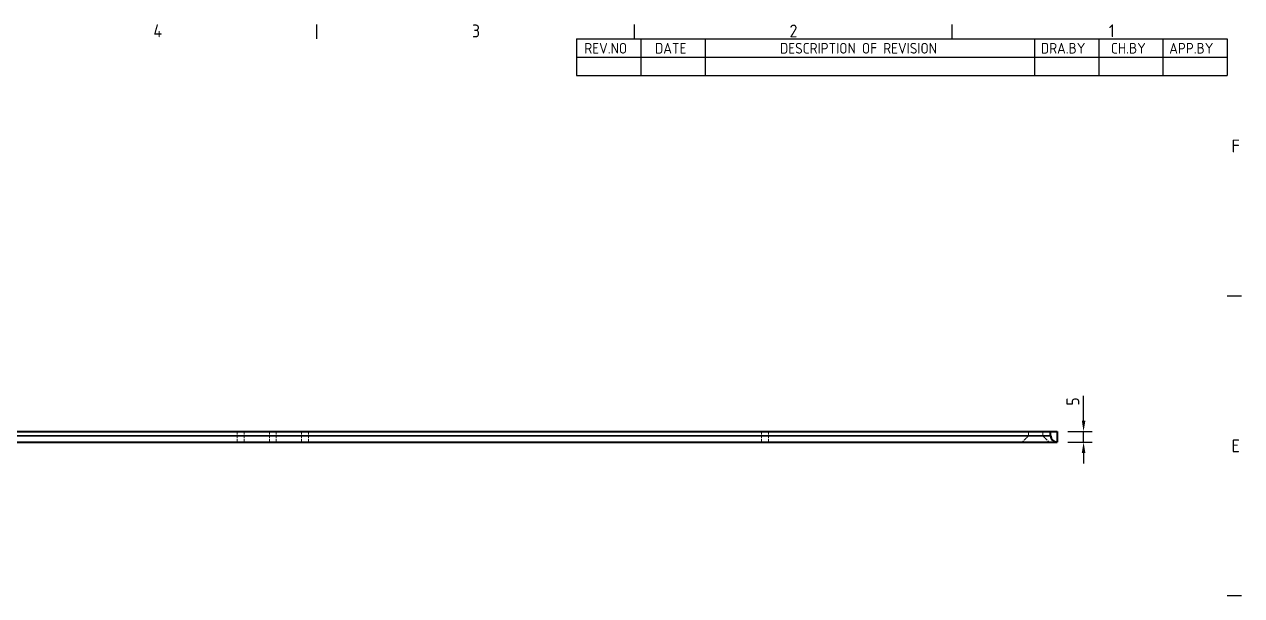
# Model space of a CAD drawing. Header units: millimetres. Extents: x 0 to 1188, y 0 to 840.
# Drawn here: x 606 to 1175, y 560 to 827 of the extents above; entities that cross this region are included whole.
import ezdxf

# ---------------------------------------------------------------- set-up
doc = ezdxf.new("R2010")
doc.units = ezdxf.units.MM
doc.header["$LTSCALE"] = 2
doc.linetypes.add('DASHED', pattern=[0.2067, 0.1654, -0.0413])
doc.layers.get('0').update_dxf_attribs({"color": 3, "lineweight": 25})
for name, color, linetype, lineweight in [('가려진 것(ISO)', 2, 'DASHED', 18), ('가시적인 것(ISO)', 3, 'Continuous', 40), ('가시적인 좁은 것(ISO)', 3, 'Continuous', 35), ('경계(ISO)', 7, 'Continuous', 25), ('기호(ISO)', 5, 'Continuous', 25), ('치수(ISO)', 2, 'Continuous', 25)]:
    doc.layers.add(name, color=color, linetype=linetype, lineweight=lineweight)
doc.styles.add('ISO ProportionalPSTEK', font='isocp.shx')
doc.styles.add('문자 텍스트_PSTEK_POSCO', font='isocp.shx')
doc.styles.add('치수 텍스트_PSTEK_POSCO', font='isocp.shx')
doc.dimstyles.new('치수_PSTEK_POSCO', dxfattribs={"dimscale": 2, "dimtxt": 3, "dimasz": 2.5, "dimexe": 2, "dimexo": 2.5, "dimgap": 1, "dimtad": 1, "dimrnd": 1e-08, "dimdsep": 46, "dimtxsty": '치수 텍스트_PSTEK_POSCO', "dimcen": 0.09, "dimdle": 10, "dimclrd": 7, "dimclre": 7, "dimclrt": 2, "dimadec": 1, "dimazin": 2, "dimtfac": 1, "dimtmove": 0, "dimatfit": 3, "dimfxl": 0, "dimtolj": 1, "dimlwd": -1, "dimlwe": -1, "dimarcsym": 0})

# ---------------------------------------------------------------- blocks, each defined once
blk = doc.blocks.new('경계 Default Border')
at = {"layer": '경계(ISO)'}
for p, q in [((371.25, 410), (371.25, 413.4)), ((445.5, 410), (445.5, 413.4)), ((519.75, 410), (519.75, 413.4)), ((584, 350), (587.4, 350)), ((584, 280), (587.4, 280))]:
    blk.add_line(p, q, dxfattribs=at)
at = {"layer": '경계(ISO)', "color": 2, "char_height": 3, "attachment_point": 7, "style": '문자 텍스트_PSTEK_POSCO'}
for s, insert in [('4', (333.1, 410.4)), ('3', (407.54, 410.37)), ('2', (481.75, 410.37)), ('1', (556.36, 410.4)), ('F', (585.04, 383.5)), ('E', (585.04, 313.47))]:
    blk.add_mtext(s, dxfattribs=dict(at, insert=insert))
blk = doc.blocks.new('리비전 내역')
at = {"layer": '기호(ISO)'}
for p, q in [((432, 410), (584, 410)), ((432, 410), (432, 405.72)), ((447, 410), (447, 405.72)), ((462, 410), (462, 405.72)), ((539, 410), (539, 405.72)), ((554, 410), (554, 405.72)), ((569, 410), (569, 405.72)), ((584, 410), (584, 405.72)), ((432, 405.72), (584, 405.72)), ((432, 405.72), (432, 401.44)), ((447, 405.72), (447, 401.44)), ((462, 405.72), (462, 401.44)), ((539, 405.72), (539, 401.44)), ((554, 405.72), (554, 401.44)), ((569, 405.72), (569, 401.44)), ((584, 405.72), (584, 401.44)), ((432, 401.44), (584, 401.44))]:
    blk.add_line(p, q, dxfattribs=at)
at = {"layer": '기호(ISO)', "color": 2, "char_height": 2.5, "attachment_point": 7, "style": 'ISO ProportionalPSTEK'}
for s, insert in [('REV.NO', (433.79, 406.58)), ('DATE', (450.31, 406.58)), ('DESCRIPTION OF REVISION', (479.51, 406.58)), ('DRA.BY', (540.48, 406.58)), ('CH.BY', (556.86, 406.58)), ('APP.BY', (570.48, 406.58))]:
    blk.add_mtext(s, dxfattribs=dict(at, insert=insert))
blk = doc.blocks.new('*D47')
at = {"layer": 'Defpoints', "color": 0}
for p in [(1088.51, 636.69), (1088.51, 631.69), (1100.93, 636.69)]:
    blk.add_point(p, dxfattribs=at)
at = {"layer": '치수(ISO)', "color": 7}
for p, q in [((1100.93, 641.69), (1100.93, 653.34)), ((1093.51, 636.69), (1104.93, 636.69)), ((1093.51, 631.69), (1104.93, 631.69)), ((1100.93, 631.69), (1100.93, 636.69)), ((1100.93, 626.69), (1100.93, 621.69))]:
    blk.add_line(p, q, dxfattribs=at)
for points in [[(1100.1, 641.69), (1101.77, 641.69), (1100.93, 636.69)], [(1100.1, 626.69), (1101.77, 626.69), (1100.93, 631.69)]]:
    blk.add_solid(points, dxfattribs=at)
at = {"layer": '치수(ISO)', "color": 2, "insert": (1095.93, 648.69), "char_height": 6, "attachment_point": 4, "rotation": 90, "style": '치수 텍스트_PSTEK_POSCO'}
blk.add_mtext('\\A1;5', dxfattribs=at)

msp = doc.modelspace()

# ---------------------------------------------------------------- linework, layer by layer
at = {"layer": '가려진 것(ISO)', "ltscale": 4.761642}
for p, q in [((705.384, 631.69), (705.384, 636.69)), ((708.626, 631.69), (708.626, 636.69)), ((720.384, 631.69), (720.384, 636.69)), ((723.626, 631.69), (723.626, 636.69)), ((735.384, 631.69), (735.384, 636.69)), ((738.626, 631.69), (738.626, 636.69)), ((950.384, 631.69), (950.384, 636.69)), ((953.626, 631.69), (953.626, 636.69))]:
    msp.add_line(p, q, dxfattribs=at)
at = {"layer": '가려진 것(ISO)', "ltscale": 4.040371}
for p, q in [((1075.205, 634.69), (1072.205, 631.69)), ((1081.805, 634.69), (1084.805, 631.69))]:
    msp.add_line(p, q, dxfattribs=at)
at = {"layer": '가려진 것(ISO)', "ltscale": 1.904597}
for p, q in [((1075.205, 634.69), (1075.205, 636.69)), ((1081.805, 634.69), (1081.805, 636.69))]:
    msp.add_line(p, q, dxfattribs=at)
at = {"layer": '가시적인 것(ISO)'}
for p, q in [((95.505, 631.69), (1088.505, 631.69)), ((98.505, 636.69), (1085.505, 636.69)), ((1085.505, 636.69), (1088.505, 636.69)), ((1085.505, 634.69), (1085.505, 636.69)), ((1088.505, 636.69), (1088.505, 631.69))]:
    msp.add_line(p, q, dxfattribs=at)
msp.add_arc((1088.505, 634.69), 3, 180, 270, dxfattribs=at)
at = {"layer": '가시적인 좁은 것(ISO)'}
msp.add_line((1085.505, 634.69), (98.505, 634.69), dxfattribs=at)

# ---------------------------------------------------------------- block references
at = {"xscale": 2, "yscale": 2, "zscale": 2}
msp.add_blockref('경계 Default Border', (0, 0), dxfattribs=at)
at = {"layer": '기호(ISO)', "xscale": 2, "yscale": 2, "zscale": 2}
msp.add_blockref('리비전 내역', (0, 0), dxfattribs=at)

# ---------------------------------------------------------------- dimensions: what is measured, and where the dimension line sits
at = {"layer": '치수(ISO)', "color": 7}
dim = msp.add_linear_dim(base=(1100.935, 636.69), p1=(1088.505, 631.69), p2=(1088.505, 636.69), angle=90, dimstyle='치수_PSTEK_POSCO', override={"dimdec": 2, "dimtp": 0, "dimtm": 0, "dimtdec": 2, "dimtofl": 1, "dimatfit": 1}, dxfattribs=at)
dim.commit()
dim.dimension.update_dxf_attribs({"geometry": '*D47', "text_midpoint": (1100.935, 650.014), "dimtype": 160})

doc.saveas('drawing.dxf')
